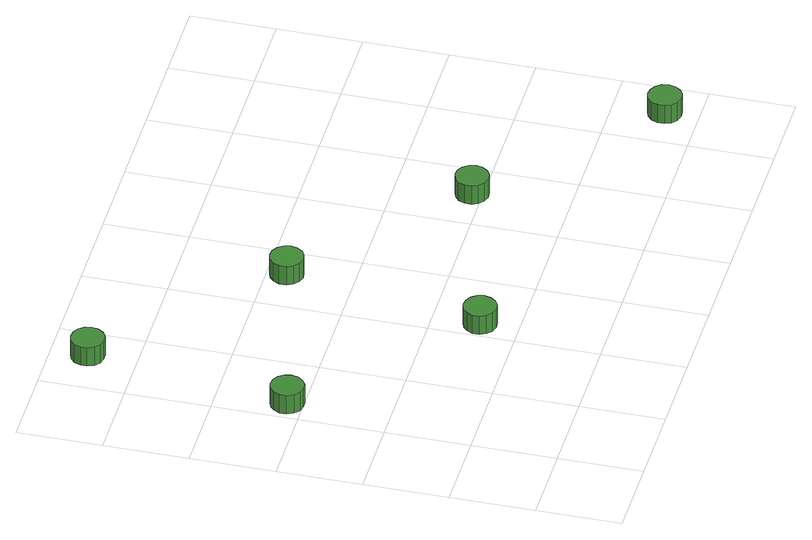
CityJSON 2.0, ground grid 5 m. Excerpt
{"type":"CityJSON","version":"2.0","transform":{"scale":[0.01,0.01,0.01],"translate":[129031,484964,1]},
"CityObjects":{
"tree1":{"type":"SolitaryVegetationObject","attributes":{"function":"something"},"geometry":[{"type":"MultiSurface","lod":"1","boundaries":[[[0,1,2,3,4,5,6,7,8,9,10,11,12,13,14]],[[15,16,17,18,19,20,21,22,23,24,25,26,27,28,29]],[[0,29,28,1]],[[1,28,27,2]],[[2,27,26,3]],[[3,26,25,4]],[[4,25,24,5]],[[5,24,23,6]],[[6,23,22,7]],[[7,22,21,8]],[[8,21,20,9]],[[9,20,19,10]],[[10,19,18,11]],[[11,18,17,12]],[[12,17,16,13]],[[13,16,15,14]],[[14,15,29,0]]]}]},
"tree2":{"type":"SolitaryVegetationObject","attributes":{"function":"something"},"geometry":[{"type":"MultiSurface","lod":"1","boundaries":[[[30,31,32,33,34,35,36,37,38,39,40,41,42,43,44]],[[45,46,47,48,49,50,51,52,53,54,55,56,57,58,59]],[[30,59,58,31]],[[31,58,57,32]],[[32,57,56,33]],[[33,56,55,34]],[[34,55,54,35]],[[35,54,53,36]],[[36,53,52,37]],[[37,52,51,38]],[[38,51,50,39]],[[39,50,49,40]],[[40,49,48,41]],[[41,48,47,42]],[[42,47,46,43]],[[43,46,45,44]],[[44,45,59,30]]]}]},
"tree3":{"type":"SolitaryVegetationObject","attributes":{"function":"something"},"geometry":[{"type":"MultiSurface","lod":"1","boundaries":[[[60,61,62,63,64,65,66,67,68,69,70,71,72,73,74]],[[75,76,77,78,79,80,81,82,83,84,85,86,87,88,89]],[[60,89,88,61]],[[61,88,87,62]],[[62,87,86,63]],[[63,86,85,64]],[[64,85,84,65]],[[65,84,83,66]],[[66,83,82,67]],[[67,82,81,68]],[[68,81,80,69]],[[69,80,79,70]],[[70,79,78,71]],[[71,78,77,72]],[[72,77,76,73]],[[73,76,75,74]],[[74,75,89,60]]]}]},
"tree4":{"type":"SolitaryVegetationObject","attributes":{"function":"something"},"geometry":[{"type":"MultiSurface","lod":"1","boundaries":[[[90,91,92,93,94,95,96,97,98,99,100,101,102,103,104]],[[105,106,107,108,109,110,111,112,113,114,115,116,117,118,119]],[[90,119,118,91]],[[91,118,117,92]],[[92,117,116,93]],[[93,116,115,94]],[[94,115,114,95]],[[95,114,113,96]],[[96,113,112,97]],[[97,112,111,98]],[[98,111,110,99]],[[99,110,109,100]],[[100,109,108,101]],[[101,108,107,102]],[[102,107,106,103]],[[103,106,105,104]],[[104,105,119,90]]]}]},
"tree5":{"type":"SolitaryVegetationObject","attributes":{"function":"something"},"geometry":[{"type":"MultiSurface","lod":"1","boundaries":[[[120,121,122,123,124,125,126,127,128,129,130,131,132,133,134]],[[135,136,137,138,139,140,141,142,143,144,145,146,147,148,149]],[[120,149,148,121]],[[121,148,147,122]],[[122,147,146,123]],[[123,146,145,124]],[[124,145,144,125]],[[125,144,143,126]],[[126,143,142,127]],[[127,142,141,128]],[[128,141,140,129]],[[129,140,139,130]],[[130,139,138,131]],[[131,138,137,132]],[[132,137,136,133]],[[133,136,135,134]],[[134,135,149,120]]]}]},
"tree6":{"type":"SolitaryVegetationObject","attributes":{"function":"something"},"geometry":[{"type":"MultiSurface","lod":"1","boundaries":[[[150,151,152,153,154,155,156,157,158,159,160,161,162,163,164]],[[165,166,167,168,169,170,171,172,173,174,175,176,177,178,179]],[[150,179,178,151]],[[151,178,177,152]],[[152,177,176,153]],[[153,176,175,154]],[[154,175,174,155]],[[155,174,173,156]],[[156,173,172,157]],[[157,172,171,158]],[[158,171,170,159]],[[159,170,169,160]],[[160,169,168,161]],[[161,168,167,162]],[[162,167,166,163]],[[163,166,165,164]],[[164,165,179,150]]]}]}
},
"vertices":[
[197,1586,222],[189,1626,222],[165,1659,222],[129,1679,222],[89,1684,222],[50,1671,222],[20,1644,222],[4,1607,222],[4,1566,222],[20,1529,222],[50,1502,222],[89,1489,222],[129,1493,222],[165,1514,222],[189,1547,222],[189,1547,95],[165,1514,95],[129,1493,95],[89,1489,95],[50,1502,95],[20,1529,95],[4,1566,95],[4,1607,95],[20,1644,95],[50,1671,95],[89,1684,95],[129,1679,95],[165,1659,95],[189,1626,95],[197,1586,95],
[394,2787,194],[386,2827,194],[362,2860,194],[327,2880,194],[286,2884,194],[247,2872,194],[217,2844,194],[201,2807,194],[201,2767,194],[217,2730,194],[247,2702,194],[286,2690,194],[327,2694,194],[362,2714,194],[386,2747,194],[386,2747,67],[362,2714,67],[327,2694,67],[286,2690,67],[247,2702,67],[217,2730,67],[201,2767,67],[201,2807,67],[217,2844,67],[247,2872,67],[286,2884,67],[327,2880,67],[362,2860,67],[386,2827,67],[394,2787,67],
[1160,713,235],[1151,753,235],[1128,786,235],[1092,806,235],[1052,811,235],[1013,798,235],[983,771,235],[966,734,235],[966,693,235],[983,656,235],[1013,629,235],[1052,616,235],[1092,620,235],[1128,641,235],[1151,674,235],[1151,674,108],[1128,641,108],[1092,620,108],[1052,616,108],[1013,629,108],[983,656,108],[966,693,108],[966,734,108],[983,771,108],[1013,798,108],[1052,811,108],[1092,806,108],[1128,786,108],[1151,753,108],[1160,713,108],
[1364,1881,221],[1355,1920,221],[1331,1953,221],[1296,1974,221],[1256,1978,221],[1217,1965,221],[1187,1938,221],[1170,1901,221],[1170,1860,221],[1187,1823,221],[1217,1796,221],[1256,1783,221],[1296,1788,221],[1331,1808,221],[1355,1841,221],[1355,1841,94],[1331,1808,94],[1296,1788,94],[1256,1783,94],[1217,1796,94],[1187,1823,94],[1170,1860,94],[1170,1901,94],[1187,1938,94],[1217,1965,94],[1256,1978,94],[1296,1974,94],[1331,1953,94],[1355,1920,94],[1364,1881,94],
[2327,1052,234],[2318,1092,234],[2294,1125,234],[2259,1145,234],[2219,1149,234],[2180,1137,234],[2150,1110,234],[2133,1073,234],[2133,1032,234],[2150,995,234],[2180,968,234],[2219,955,234],[2259,959,234],[2294,980,234],[2318,1012,234],[2318,1012,107],[2294,980,107],[2259,959,107],[2219,955,107],[2180,968,107],[2150,995,107],[2133,1032,107],[2133,1073,107],[2150,1110,107],[2180,1137,107],[2219,1149,107],[2259,1145,107],[2294,1125,107],[2318,1092,107],[2327,1052,107],
[3290,179,255],[3281,219,255],[3257,252,255],[3222,272,255],[3182,277,255],[3143,264,255],[3113,237,255],[3096,200,255],[3096,159,255],[3113,122,255],[3143,95,255],[3182,82,255],[3222,86,255],[3257,107,255],[3281,140,255],[3281,140,128],[3257,107,128],[3222,86,128],[3182,82,128],[3143,95,128],[3113,122,128],[3096,159,128],[3096,200,128],[3113,237,128],[3143,264,128],[3182,277,128],[3222,272,128],[3257,252,128],[3281,219,128],[3290,179,128]
]}
